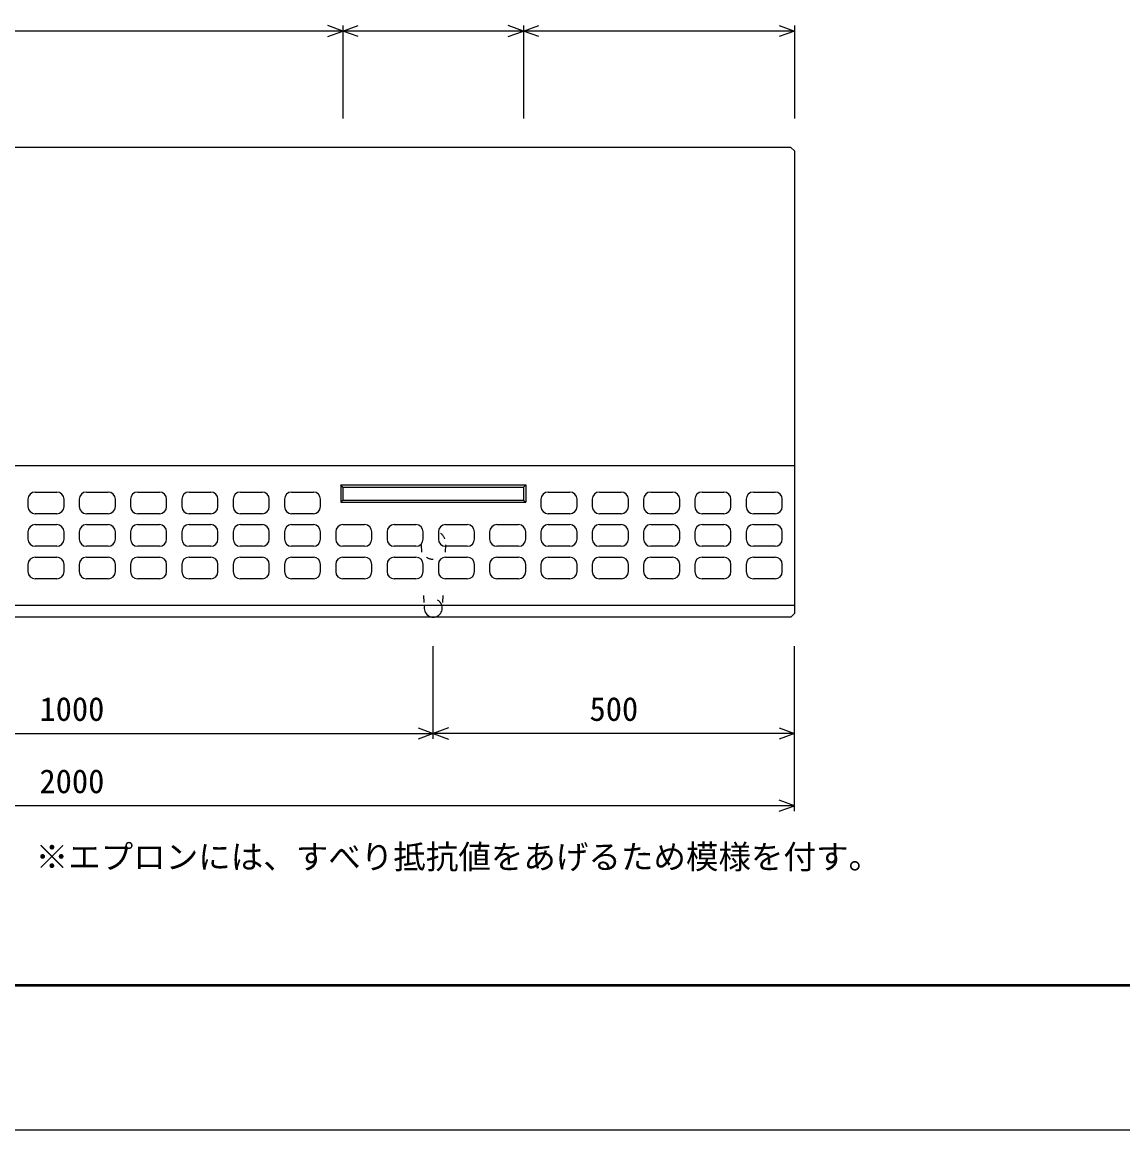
# Model space of a CAD drawing. Units: millimetres, scale not verified. Extents: x -12600 to 12600, y -5940 to 5940.
# Drawn here: x -9823 to -8300, y -5940 to -4407 of the extents above; entities that cross this region are included whole.
import ezdxf
from ezdxf.enums import TextEntityAlignment as Align

# ---------------------------------------------------------------- set-up
doc = ezdxf.new("R2010")
doc.units = ezdxf.units.MM
doc.header["$LTSCALE"] = 40
doc.linetypes.add('DOTTED', pattern=[1.75, 0.25, -1.5])
for name, color, linetype, lineweight in [('0-0_DIM', 7, 'Continuous', 25), ('0-1_Defpoints', 5, 'Continuous', 25), ('0-2_HATCH', 6, 'Continuous', 25), ('0-5_OUTLINE', 3, 'Continuous', 25), ('0-6_OUTLINE2', 4, 'DOTTED', 25), ('0-7_TXT', 7, 'Continuous', 25), ('0-8_WAKU', 3, 'Continuous', 25)]:
    doc.layers.add(name, color=color, linetype=linetype, lineweight=lineweight)
doc.styles.add('ＭＳ ゴシック', font='')
doc.styles.get('ＭＳ ゴシック').set_extended_font_data('MS Gothic')

msp = doc.modelspace()

# ---------------------------------------------------------------- linework, layer by layer
at = {"layer": '0-0_DIM'}
for p, q in [((-9379.31, -4412.02), (-9379.31, -4540.52)), ((-9129.31, -4412.02), (-9129.31, -4540.52)), ((-8754.31, -4412.02), (-8754.31, -4540.52)), ((-9254.31, -5399.02), (-9254.31, -5270.52)), ((-8754.31, -5499.02), (-8754.31, -5270.52)), ((-10254.31, -5391.52), (-9254.31, -5391.52)), ((-8754.31, -5391.52), (-9254.31, -5391.52)), ((-8754.31, -5491.52), (-10754.31, -5491.52))]:
    msp.add_line(p, q, dxfattribs=at)
for points in [[(-9400.46, -4427.21), (-9379.31, -4419.52), (-9400.46, -4411.82)], [(-9358.17, -4427.21), (-9379.31, -4419.52), (-9358.17, -4411.82)], [(-9150.46, -4427.21), (-9129.31, -4419.52), (-9150.46, -4411.82)], [(-9108.17, -4427.21), (-9129.31, -4419.52), (-9108.17, -4411.82)], [(-8775.46, -4411.82), (-8754.31, -4419.52), (-8775.46, -4427.21)], [(-8754.31, -4419.52), (-9129.31, -4419.52), (-9379.31, -4419.52), (-10129.31, -4419.52), (-10379.31, -4419.52), (-10754.31, -4419.52)], [(-9275.46, -5383.82), (-9254.31, -5391.52), (-9275.46, -5399.21)], [(-9233.17, -5383.82), (-9254.31, -5391.52), (-9233.17, -5399.21)], [(-8775.46, -5383.82), (-8754.31, -5391.52), (-8775.46, -5399.21)], [(-8775.46, -5499.21), (-8754.31, -5491.52), (-8775.46, -5483.82)]]:
    msp.add_lwpolyline(points, dxfattribs=at)
at = {"layer": '0-1_Defpoints'}
msp.add_lwpolyline([(-12600, -5940), (-4200, -5940), (-4200, 0), (-12600, 0)], close=True, dxfattribs=at)
at = {"layer": '0-2_HATCH'}
for p, q in [((-9805.31, -5057.52), (-9775.31, -5057.52)), ((-9734.31, -5057.52), (-9704.31, -5057.52)), ((-9663.31, -5057.52), (-9633.31, -5057.52)), ((-9592.31, -5057.52), (-9562.31, -5057.52)), ((-9521.31, -5057.52), (-9491.31, -5057.52)), ((-9450.31, -5057.52), (-9420.31, -5057.52)), ((-9095.31, -5057.52), (-9065.31, -5057.52)), ((-9024.31, -5057.52), (-8994.31, -5057.52)), ((-8953.31, -5057.52), (-8923.31, -5057.52)), ((-8882.31, -5057.52), (-8852.31, -5057.52)), ((-8811.31, -5057.52), (-8781.31, -5057.52)), ((-9815.31, -5067.52), (-9815.31, -5077.52)), ((-9765.31, -5077.52), (-9765.31, -5067.52)), ((-9744.31, -5067.52), (-9744.31, -5077.52)), ((-9694.31, -5077.52), (-9694.31, -5067.52)), ((-9673.31, -5067.52), (-9673.31, -5077.52)), ((-9623.31, -5077.52), (-9623.31, -5067.52)), ((-9602.31, -5067.52), (-9602.31, -5077.52)), ((-9552.31, -5077.52), (-9552.31, -5067.52)), ((-9531.31, -5067.52), (-9531.31, -5077.52)), ((-9481.31, -5077.52), (-9481.31, -5067.52)), ((-9460.31, -5067.52), (-9460.31, -5077.52)), ((-9410.31, -5077.52), (-9410.31, -5067.52)), ((-9105.31, -5067.52), (-9105.31, -5077.52)), ((-9055.31, -5077.52), (-9055.31, -5067.52)), ((-9034.31, -5067.52), (-9034.31, -5077.52)), ((-8984.31, -5077.52), (-8984.31, -5067.52)), ((-8963.31, -5067.52), (-8963.31, -5077.52)), ((-8913.31, -5077.52), (-8913.31, -5067.52)), ((-8892.31, -5067.52), (-8892.31, -5077.52)), ((-8842.31, -5077.52), (-8842.31, -5067.52)), ((-8821.31, -5067.52), (-8821.31, -5077.52)), ((-8771.31, -5077.52), (-8771.31, -5067.52)), ((-9775.31, -5087.52), (-9805.31, -5087.52)), ((-9704.31, -5087.52), (-9734.31, -5087.52)), ((-9633.31, -5087.52), (-9663.31, -5087.52)), ((-9562.31, -5087.52), (-9592.31, -5087.52)), ((-9491.31, -5087.52), (-9521.31, -5087.52)), ((-9420.31, -5087.52), (-9450.31, -5087.52)), ((-9065.31, -5087.52), (-9095.31, -5087.52)), ((-8994.31, -5087.52), (-9024.31, -5087.52)), ((-8923.31, -5087.52), (-8953.31, -5087.52)), ((-8852.31, -5087.52), (-8882.31, -5087.52)), ((-8781.31, -5087.52), (-8811.31, -5087.52)), ((-9805.31, -5102.52), (-9775.31, -5102.52)), ((-9734.31, -5102.52), (-9704.31, -5102.52)), ((-9663.31, -5102.52), (-9633.31, -5102.52)), ((-9592.31, -5102.52), (-9562.31, -5102.52)), ((-9521.31, -5102.52), (-9491.31, -5102.52)), ((-9450.31, -5102.52), (-9420.31, -5102.52)), ((-9379.31, -5102.52), (-9349.31, -5102.52)), ((-9308.31, -5102.52), (-9278.31, -5102.52)), ((-9237.31, -5102.52), (-9207.31, -5102.52)), ((-9166.31, -5102.52), (-9136.31, -5102.52)), ((-9095.31, -5102.52), (-9065.31, -5102.52)), ((-9024.31, -5102.52), (-8994.31, -5102.52)), ((-8953.31, -5102.52), (-8923.31, -5102.52)), ((-8882.31, -5102.52), (-8852.31, -5102.52)), ((-8811.31, -5102.52), (-8781.31, -5102.52)), ((-9815.31, -5112.52), (-9815.31, -5122.52)), ((-9765.31, -5122.52), (-9765.31, -5112.52)), ((-9744.31, -5112.52), (-9744.31, -5122.52)), ((-9694.31, -5122.52), (-9694.31, -5112.52)), ((-9673.31, -5112.52), (-9673.31, -5122.52)), ((-9623.31, -5122.52), (-9623.31, -5112.52)), ((-9602.31, -5112.52), (-9602.31, -5122.52)), ((-9552.31, -5122.52), (-9552.31, -5112.52)), ((-9531.31, -5112.52), (-9531.31, -5122.52)), ((-9481.31, -5122.52), (-9481.31, -5112.52)), ((-9460.31, -5112.52), (-9460.31, -5122.52)), ((-9410.31, -5122.52), (-9410.31, -5112.52)), ((-9389.31, -5112.52), (-9389.31, -5122.52)), ((-9339.31, -5122.52), (-9339.31, -5112.52)), ((-9318.31, -5112.52), (-9318.31, -5122.52)), ((-9268.31, -5122.52), (-9268.31, -5112.52)), ((-9247.31, -5112.52), (-9247.31, -5122.52)), ((-9197.31, -5122.52), (-9197.31, -5112.52)), ((-9176.31, -5112.52), (-9176.31, -5122.52)), ((-9126.31, -5122.52), (-9126.31, -5112.52)), ((-9105.31, -5112.52), (-9105.31, -5122.52)), ((-9055.31, -5122.52), (-9055.31, -5112.52)), ((-9034.31, -5112.52), (-9034.31, -5122.52)), ((-8984.31, -5122.52), (-8984.31, -5112.52)), ((-8963.31, -5112.52), (-8963.31, -5122.52)), ((-8913.31, -5122.52), (-8913.31, -5112.52)), ((-8892.31, -5112.52), (-8892.31, -5122.52)), ((-8842.31, -5122.52), (-8842.31, -5112.52)), ((-8821.31, -5112.52), (-8821.31, -5122.52)), ((-8771.31, -5122.52), (-8771.31, -5112.52)), ((-9775.31, -5132.52), (-9805.31, -5132.52)), ((-9704.31, -5132.52), (-9734.31, -5132.52)), ((-9633.31, -5132.52), (-9663.31, -5132.52)), ((-9562.31, -5132.52), (-9592.31, -5132.52)), ((-9491.31, -5132.52), (-9521.31, -5132.52)), ((-9420.31, -5132.52), (-9450.31, -5132.52)), ((-9349.31, -5132.52), (-9379.31, -5132.52)), ((-9278.31, -5132.52), (-9308.31, -5132.52)), ((-9207.31, -5132.52), (-9237.31, -5132.52)), ((-9136.31, -5132.52), (-9166.31, -5132.52)), ((-9065.31, -5132.52), (-9095.31, -5132.52)), ((-8994.31, -5132.52), (-9024.31, -5132.52)), ((-8923.31, -5132.52), (-8953.31, -5132.52)), ((-8852.31, -5132.52), (-8882.31, -5132.52)), ((-8781.31, -5132.52), (-8811.31, -5132.52)), ((-9805.31, -5147.52), (-9775.31, -5147.52)), ((-9734.31, -5147.52), (-9704.31, -5147.52)), ((-9663.31, -5147.52), (-9633.31, -5147.52)), ((-9592.31, -5147.52), (-9562.31, -5147.52)), ((-9521.31, -5147.52), (-9491.31, -5147.52)), ((-9450.31, -5147.52), (-9420.31, -5147.52)), ((-9379.31, -5147.52), (-9349.31, -5147.52)), ((-9308.31, -5147.52), (-9278.31, -5147.52)), ((-9237.31, -5147.52), (-9207.31, -5147.52)), ((-9166.31, -5147.52), (-9136.31, -5147.52)), ((-9095.31, -5147.52), (-9065.31, -5147.52)), ((-9024.31, -5147.52), (-8994.31, -5147.52)), ((-8953.31, -5147.52), (-8923.31, -5147.52)), ((-8882.31, -5147.52), (-8852.31, -5147.52)), ((-8811.31, -5147.52), (-8781.31, -5147.52)), ((-9815.31, -5157.52), (-9815.31, -5167.52)), ((-9765.31, -5167.52), (-9765.31, -5157.52)), ((-9744.31, -5157.52), (-9744.31, -5167.52)), ((-9694.31, -5167.52), (-9694.31, -5157.52)), ((-9673.31, -5157.52), (-9673.31, -5167.52)), ((-9623.31, -5167.52), (-9623.31, -5157.52)), ((-9602.31, -5157.52), (-9602.31, -5167.52)), ((-9552.31, -5167.52), (-9552.31, -5157.52)), ((-9531.31, -5157.52), (-9531.31, -5167.52)), ((-9481.31, -5167.52), (-9481.31, -5157.52)), ((-9460.31, -5157.52), (-9460.31, -5167.52)), ((-9410.31, -5167.52), (-9410.31, -5157.52)), ((-9389.31, -5157.52), (-9389.31, -5167.52)), ((-9339.31, -5167.52), (-9339.31, -5157.52)), ((-9318.31, -5157.52), (-9318.31, -5167.52)), ((-9268.31, -5167.52), (-9268.31, -5157.52)), ((-9247.31, -5157.52), (-9247.31, -5167.52)), ((-9197.31, -5167.52), (-9197.31, -5157.52)), ((-9176.31, -5157.52), (-9176.31, -5167.52)), ((-9126.31, -5167.52), (-9126.31, -5157.52)), ((-9105.31, -5157.52), (-9105.31, -5167.52)), ((-9055.31, -5167.52), (-9055.31, -5157.52)), ((-9034.31, -5157.52), (-9034.31, -5167.52)), ((-8984.31, -5167.52), (-8984.31, -5157.52)), ((-8963.31, -5157.52), (-8963.31, -5167.52)), ((-8913.31, -5167.52), (-8913.31, -5157.52)), ((-8892.31, -5157.52), (-8892.31, -5167.52)), ((-8842.31, -5167.52), (-8842.31, -5157.52)), ((-8821.31, -5157.52), (-8821.31, -5167.52)), ((-8771.31, -5167.52), (-8771.31, -5157.52)), ((-9775.31, -5177.52), (-9805.31, -5177.52)), ((-9704.31, -5177.52), (-9734.31, -5177.52)), ((-9633.31, -5177.52), (-9663.31, -5177.52)), ((-9562.31, -5177.52), (-9592.31, -5177.52)), ((-9491.31, -5177.52), (-9521.31, -5177.52)), ((-9420.31, -5177.52), (-9450.31, -5177.52)), ((-9349.31, -5177.52), (-9379.31, -5177.52)), ((-9278.31, -5177.52), (-9308.31, -5177.52)), ((-9207.31, -5177.52), (-9237.31, -5177.52)), ((-9136.31, -5177.52), (-9166.31, -5177.52)), ((-9065.31, -5177.52), (-9095.31, -5177.52)), ((-8994.31, -5177.52), (-9024.31, -5177.52)), ((-8923.31, -5177.52), (-8953.31, -5177.52)), ((-8852.31, -5177.52), (-8882.31, -5177.52)), ((-8781.31, -5177.52), (-8811.31, -5177.52))]:
    msp.add_line(p, q, dxfattribs=at)
for centre, start, end in [((-9805.31, -5067.52), 90, 180), ((-9775.31, -5067.52), 0, 90), ((-9734.31, -5067.52), 90, 180), ((-9704.31, -5067.52), 0, 90), ((-9663.31, -5067.52), 90, 180), ((-9633.31, -5067.52), 0, 90), ((-9592.31, -5067.52), 90, 180), ((-9562.31, -5067.52), 0, 90), ((-9521.31, -5067.52), 90, 180), ((-9491.31, -5067.52), 0, 90), ((-9450.31, -5067.52), 90, 180), ((-9420.31, -5067.52), 0, 90), ((-9095.31, -5067.52), 90, 180), ((-9065.31, -5067.52), 0, 90), ((-9024.31, -5067.52), 90, 180), ((-8994.31, -5067.52), 0, 90), ((-8953.31, -5067.52), 90, 180), ((-8923.31, -5067.52), 0, 90), ((-8882.31, -5067.52), 90, 180), ((-8852.31, -5067.52), 0, 90), ((-8811.31, -5067.52), 90, 180), ((-8781.31, -5067.52), 0, 90), ((-9805.31, -5077.52), 180, 270), ((-9775.31, -5077.52), 270, 0), ((-9734.31, -5077.52), 180, 270), ((-9704.31, -5077.52), 270, 0), ((-9663.31, -5077.52), 180, 270), ((-9633.31, -5077.52), 270, 0), ((-9592.31, -5077.52), 180, 270), ((-9562.31, -5077.52), 270, 0), ((-9521.31, -5077.52), 180, 270), ((-9491.31, -5077.52), 270, 0), ((-9450.31, -5077.52), 180, 270), ((-9420.31, -5077.52), 270, 0), ((-9095.31, -5077.52), 180, 270), ((-9065.31, -5077.52), 270, 0), ((-9024.31, -5077.52), 180, 270), ((-8994.31, -5077.52), 270, 0), ((-8953.31, -5077.52), 180, 270), ((-8923.31, -5077.52), 270, 0), ((-8882.31, -5077.52), 180, 270), ((-8852.31, -5077.52), 270, 0), ((-8811.31, -5077.52), 180, 270), ((-8781.31, -5077.52), 270, 0), ((-9805.31, -5112.52), 90, 180), ((-9775.31, -5112.52), 0, 90), ((-9734.31, -5112.52), 90, 180), ((-9704.31, -5112.52), 0, 90), ((-9663.31, -5112.52), 90, 180), ((-9633.31, -5112.52), 0, 90), ((-9592.31, -5112.52), 90, 180), ((-9562.31, -5112.52), 0, 90), ((-9521.31, -5112.52), 90, 180), ((-9491.31, -5112.52), 0, 90), ((-9450.31, -5112.52), 90, 180), ((-9420.31, -5112.52), 0, 90), ((-9379.31, -5112.52), 90, 180), ((-9349.31, -5112.52), 0, 90), ((-9308.31, -5112.52), 90, 180), ((-9278.31, -5112.52), 0, 90), ((-9237.31, -5112.52), 90, 180), ((-9207.31, -5112.52), 0, 90), ((-9166.31, -5112.52), 90, 180), ((-9136.31, -5112.52), 0, 90), ((-9095.31, -5112.52), 90, 180), ((-9065.31, -5112.52), 0, 90), ((-9024.31, -5112.52), 90, 180), ((-8994.31, -5112.52), 0, 90), ((-8953.31, -5112.52), 90, 180), ((-8923.31, -5112.52), 0, 90), ((-8882.31, -5112.52), 90, 180), ((-8852.31, -5112.52), 0, 90), ((-8811.31, -5112.52), 90, 180), ((-8781.31, -5112.52), 0, 90), ((-9805.31, -5122.52), 180, 270), ((-9775.31, -5122.52), 270, 0), ((-9734.31, -5122.52), 180, 270), ((-9704.31, -5122.52), 270, 0), ((-9663.31, -5122.52), 180, 270), ((-9633.31, -5122.52), 270, 0), ((-9592.31, -5122.52), 180, 270), ((-9562.31, -5122.52), 270, 0), ((-9521.31, -5122.52), 180, 270), ((-9491.31, -5122.52), 270, 0), ((-9450.31, -5122.52), 180, 270), ((-9420.31, -5122.52), 270, 0), ((-9379.31, -5122.52), 180, 270), ((-9349.31, -5122.52), 270, 0), ((-9308.31, -5122.52), 180, 270), ((-9278.31, -5122.52), 270, 0), ((-9237.31, -5122.52), 180, 270), ((-9207.31, -5122.52), 270, 0), ((-9166.31, -5122.52), 180, 270), ((-9136.31, -5122.52), 270, 0), ((-9095.31, -5122.52), 180, 270), ((-9065.31, -5122.52), 270, 0), ((-9024.31, -5122.52), 180, 270), ((-8994.31, -5122.52), 270, 0), ((-8953.31, -5122.52), 180, 270), ((-8923.31, -5122.52), 270, 0), ((-8882.31, -5122.52), 180, 270), ((-8852.31, -5122.52), 270, 0), ((-8811.31, -5122.52), 180, 270), ((-8781.31, -5122.52), 270, 0), ((-9805.31, -5157.52), 90, 180), ((-9775.31, -5157.52), 0, 90), ((-9734.31, -5157.52), 90, 180), ((-9704.31, -5157.52), 0, 90), ((-9663.31, -5157.52), 90, 180), ((-9633.31, -5157.52), 0, 90), ((-9592.31, -5157.52), 90, 180), ((-9562.31, -5157.52), 0, 90), ((-9521.31, -5157.52), 90, 180), ((-9491.31, -5157.52), 0, 90), ((-9450.31, -5157.52), 90, 180), ((-9420.31, -5157.52), 0, 90), ((-9379.31, -5157.52), 90, 180), ((-9349.31, -5157.52), 0, 90), ((-9308.31, -5157.52), 90, 180), ((-9278.31, -5157.52), 0, 90), ((-9237.31, -5157.52), 90, 180), ((-9207.31, -5157.52), 0, 90), ((-9166.31, -5157.52), 90, 180), ((-9136.31, -5157.52), 0, 90), ((-9095.31, -5157.52), 90, 180), ((-9065.31, -5157.52), 0, 90), ((-9024.31, -5157.52), 90, 180), ((-8994.31, -5157.52), 0, 90), ((-8953.31, -5157.52), 90, 180), ((-8923.31, -5157.52), 0, 90), ((-8882.31, -5157.52), 90, 180), ((-8852.31, -5157.52), 0, 90), ((-8811.31, -5157.52), 90, 180), ((-8781.31, -5157.52), 0, 90), ((-9805.31, -5167.52), 180, 270), ((-9775.31, -5167.52), 270, 0), ((-9734.31, -5167.52), 180, 270), ((-9704.31, -5167.52), 270, 0), ((-9663.31, -5167.52), 180, 270), ((-9633.31, -5167.52), 270, 0), ((-9592.31, -5167.52), 180, 270), ((-9562.31, -5167.52), 270, 0), ((-9521.31, -5167.52), 180, 270), ((-9491.31, -5167.52), 270, 0), ((-9450.31, -5167.52), 180, 270), ((-9420.31, -5167.52), 270, 0), ((-9379.31, -5167.52), 180, 270), ((-9349.31, -5167.52), 270, 0), ((-9308.31, -5167.52), 180, 270), ((-9278.31, -5167.52), 270, 0), ((-9237.31, -5167.52), 180, 270), ((-9207.31, -5167.52), 270, 0), ((-9166.31, -5167.52), 180, 270), ((-9136.31, -5167.52), 270, 0), ((-9095.31, -5167.52), 180, 270), ((-9065.31, -5167.52), 270, 0), ((-9024.31, -5167.52), 180, 270), ((-8994.31, -5167.52), 270, 0), ((-8953.31, -5167.52), 180, 270), ((-8923.31, -5167.52), 270, 0), ((-8882.31, -5167.52), 180, 270), ((-8852.31, -5167.52), 270, 0), ((-8811.31, -5167.52), 180, 270), ((-8781.31, -5167.52), 270, 0)]:
    msp.add_arc(centre, 10, start, end, dxfattribs=at)
at = {"layer": '0-5_OUTLINE'}
for p, q in [((-8759.31, -4580.52), (-10749.31, -4580.52)), ((-8759.31, -4580.52), (-8754.31, -4585.52)), ((-8754.31, -4585.52), (-8754.31, -5225.52)), ((-10754.31, -5020.52), (-8754.31, -5020.52)), ((-9379.31, -5050.52), (-9129.31, -5050.52)), ((-9379.31, -5050.52), (-9379.31, -5068.52)), ((-9129.31, -5050.52), (-9126.31, -5047.52)), ((-9129.31, -5050.52), (-9129.31, -5068.52)), ((-9382.31, -5071.52), (-9126.31, -5071.52)), ((-9379.31, -5068.52), (-9129.31, -5068.52)), ((-9129.31, -5068.52), (-9126.31, -5071.52)), ((-8754.31, -5214.52), (-10754.31, -5214.52)), ((-8759.31, -5230.52), (-8754.31, -5225.52)), ((-8759.31, -5230.52), (-10749.31, -5230.52))]:
    msp.add_line(p, q, dxfattribs=at)
for points in [[(-9382.31, -5047.52), (-9382.31, -5071.52), (-9379.31, -5068.52)], [(-9379.31, -5050.52), (-9382.31, -5047.52), (-9126.31, -5047.52), (-9126.31, -5071.52)]]:
    msp.add_lwpolyline(points, dxfattribs=at)
at = {"layer": '0-6_OUTLINE2'}
for p, q in [((-9271.31, -5130.52), (-9266.81, -5218.02)), ((-9237.31, -5130.52), (-9241.81, -5218.02))]:
    msp.add_line(p, q, dxfattribs=at)
msp.add_arc((-9254.31, -5218.02), 12.5, 16.2602, 163.7398, dxfattribs=at)
at = {"layer": '0-6_OUTLINE2', "linetype": 'Continuous'}
msp.add_arc((-9254.31, -5218.02), 12.5, 163.7398, 16.2602, dxfattribs=at)
at = {"layer": '0-6_OUTLINE2'}
msp.add_ellipse((-9254.31, -5130.52), major_axis=(0, -20.4), ratio=0.833333, dxfattribs=at)
at = {"layer": '0-8_WAKU', "lineweight": 50}
msp.add_lwpolyline([(-12400, -5740), (-4400, -5740), (-4400, -200), (-12400, -200)], close=True, dxfattribs=at)

# ---------------------------------------------------------------- texts
at = {"layer": '0-0_DIM', "style": 'ＭＳ ゴシック'}
for s, p in [('1000', (-9799.31, -5384.02)), ('500', (-9038.06, -5384.02)), ('2000', (-9799.31, -5484.02))]:
    msp.add_text(s, height=32.99, dxfattribs=at).set_placement(p, align=Align.BOTTOM_LEFT)
at = {"layer": '0-7_TXT', "style": 'ＭＳ ゴシック'}
msp.add_text('※エプロンには、すべり抵抗値をあげるため模様を付す。', height=32.99, dxfattribs=at).set_placement((-9804.62, -5588.65), align=Align.BOTTOM_LEFT)

doc.saveas('drawing.dxf')
